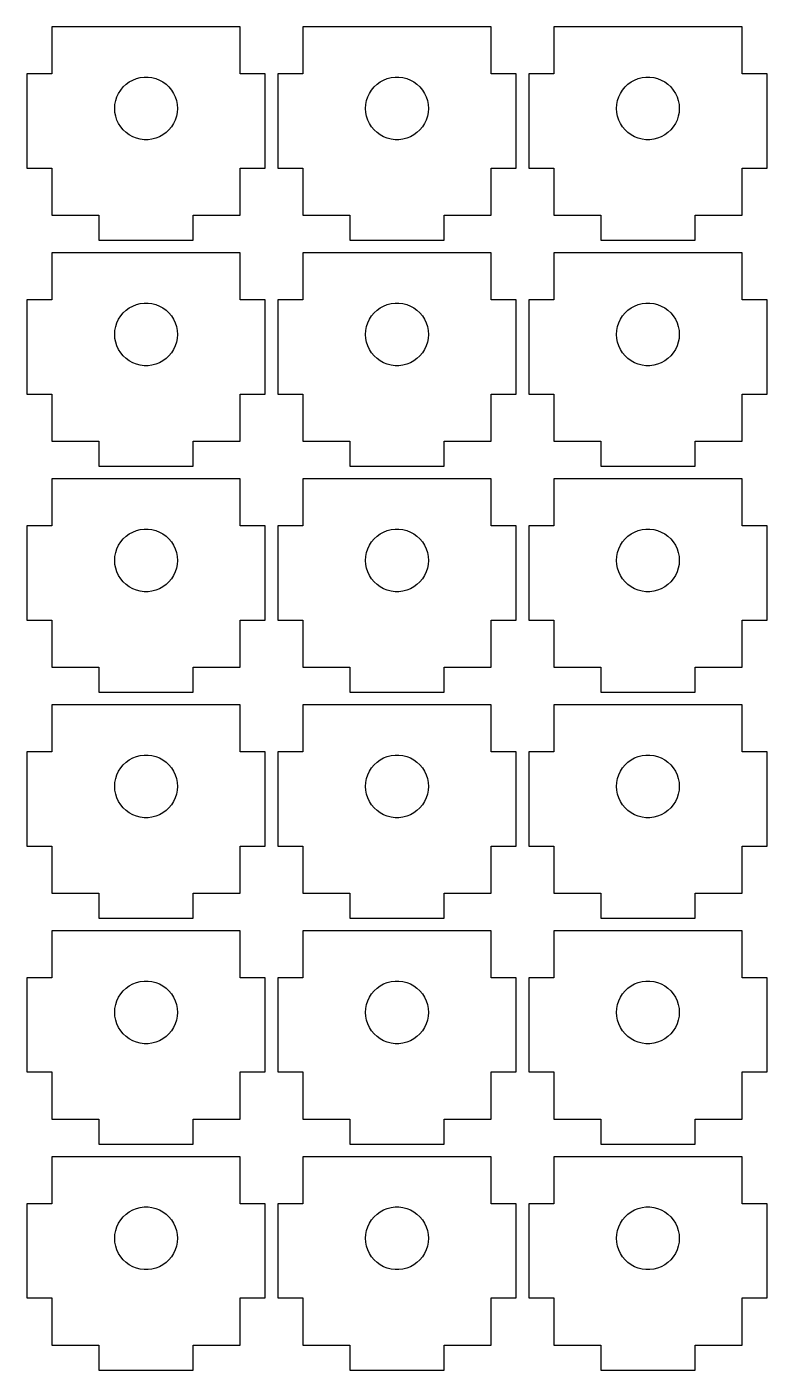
# Model space of a CAD drawing. Header units: metres. Extents: x -19 to 219, y -19 to 382.
# Drawn here: x -19 to 99, y -19 to 195 of the extents above; entities that cross this region are included whole.
import ezdxf

# ---------------------------------------------------------------- set-up
doc = ezdxf.new("R2010")
doc.units = ezdxf.units.M

msp = doc.modelspace()

# ---------------------------------------------------------------- linework, layer by layer
for p, q in [((15, 195), (-15, 195)), ((-15, 195), (-15, 187.5)), ((15, 187.5), (15, 195)), ((55, 195), (25, 195)), ((25, 195), (25, 187.5)), ((55, 187.5), (55, 195)), ((95, 195), (65, 195)), ((65, 195), (65, 187.5)), ((95, 187.5), (95, 195)), ((-15, 187.5), (-19, 187.5)), ((-19, 187.5), (-19, 172.5)), ((-3.18712, 185.853), (-2.67912, 186.222)), ((-2.67912, 186.222), (-2.12889, 186.524)), ((-2.12889, 186.524), (-1.54507, 186.755)), ((-1.54507, 186.755), (-0.9369, 186.911)), ((-0.9369, 186.911), (-0.31395, 186.99)), ((-0.31395, 186.99), (0.31395, 186.99)), ((0.31395, 186.99), (0.9369, 186.911)), ((0.9369, 186.911), (1.54507, 186.755)), ((1.54507, 186.755), (2.12889, 186.524)), ((2.12889, 186.524), (2.67912, 186.222)), ((2.67912, 186.222), (3.18712, 185.853)), ((19, 187.5), (15, 187.5)), ((19, 172.5), (19, 187.5)), ((25, 187.5), (21, 187.5)), ((21, 187.5), (21, 172.5)), ((36.8129, 185.853), (37.3209, 186.222)), ((37.3209, 186.222), (37.8711, 186.524)), ((37.8711, 186.524), (38.4549, 186.755)), ((38.4549, 186.755), (39.0631, 186.911)), ((39.0631, 186.911), (39.6861, 186.99)), ((39.6861, 186.99), (40.3139, 186.99)), ((40.3139, 186.99), (40.9369, 186.911)), ((40.9369, 186.911), (41.5451, 186.755)), ((41.5451, 186.755), (42.1289, 186.524)), ((42.1289, 186.524), (42.6791, 186.222)), ((42.6791, 186.222), (43.1871, 185.853)), ((59, 187.5), (55, 187.5)), ((59, 172.5), (59, 187.5)), ((65, 187.5), (61, 187.5)), ((61, 187.5), (61, 172.5)), ((76.8129, 185.853), (77.3209, 186.222)), ((77.3209, 186.222), (77.8711, 186.524)), ((77.8711, 186.524), (78.4549, 186.755)), ((78.4549, 186.755), (79.0631, 186.911)), ((79.0631, 186.911), (79.6861, 186.99)), ((79.6861, 186.99), (80.3139, 186.99)), ((80.3139, 186.99), (80.9369, 186.911)), ((80.9369, 186.911), (81.5451, 186.755)), ((81.5451, 186.755), (82.1289, 186.524)), ((82.1289, 186.524), (82.6791, 186.222)), ((82.6791, 186.222), (83.1871, 185.853)), ((99, 187.5), (95, 187.5)), ((99, 172.5), (99, 187.5)), ((-4.64888, 183.841), (-4.38153, 184.409)), ((-4.38153, 184.409), (-4.04507, 184.939)), ((-4.04507, 184.939), (-3.64484, 185.423)), ((-3.64484, 185.423), (-3.18712, 185.853)), ((3.18712, 185.853), (3.64484, 185.423)), ((3.64484, 185.423), (4.04507, 184.939)), ((4.04507, 184.939), (4.38153, 184.409)), ((4.38153, 184.409), (4.64888, 183.841)), ((35.3511, 183.841), (35.6185, 184.409)), ((35.6185, 184.409), (35.9549, 184.939)), ((35.9549, 184.939), (36.3552, 185.423)), ((36.3552, 185.423), (36.8129, 185.853)), ((43.1871, 185.853), (43.6448, 185.423)), ((43.6448, 185.423), (44.0451, 184.939)), ((44.0451, 184.939), (44.3815, 184.409)), ((44.3815, 184.409), (44.6489, 183.841)), ((75.3511, 183.841), (75.6185, 184.409)), ((75.6185, 184.409), (75.9549, 184.939)), ((75.9549, 184.939), (76.3552, 185.423)), ((76.3552, 185.423), (76.8129, 185.853)), ((83.1871, 185.853), (83.6448, 185.423)), ((83.6448, 185.423), (84.0451, 184.939)), ((84.0451, 184.939), (84.3815, 184.409)), ((84.3815, 184.409), (84.6489, 183.841)), ((-5, 182), (-4.96057, 182.627)), ((-4.96057, 181.373), (-5, 182)), ((-4.96057, 182.627), (-4.84291, 183.243)), ((-4.84291, 183.243), (-4.64888, 183.841)), ((4.64888, 183.841), (4.84291, 183.243)), ((4.84291, 183.243), (4.96057, 182.627)), ((4.96057, 182.627), (5, 182)), ((5, 182), (4.96057, 181.373)), ((35, 182), (35.0394, 182.627)), ((35.0394, 181.373), (35, 182)), ((35.0394, 182.627), (35.1571, 183.243)), ((35.1571, 183.243), (35.3511, 183.841)), ((44.6489, 183.841), (44.8429, 183.243)), ((44.8429, 183.243), (44.9606, 182.627)), ((44.9606, 182.627), (45, 182)), ((45, 182), (44.9606, 181.373)), ((75, 182), (75.0394, 182.627)), ((75.0394, 181.373), (75, 182)), ((75.0394, 182.627), (75.1571, 183.243)), ((75.1571, 183.243), (75.3511, 183.841)), ((84.6489, 183.841), (84.8429, 183.243)), ((84.8429, 183.243), (84.9606, 182.627)), ((84.9606, 182.627), (85, 182)), ((85, 182), (84.9606, 181.373)), ((-4.84291, 180.757), (-4.96057, 181.373)), ((-4.64888, 180.159), (-4.84291, 180.757)), ((-4.38153, 179.591), (-4.64888, 180.159)), ((4.64888, 180.159), (4.38153, 179.591)), ((4.84291, 180.757), (4.64888, 180.159)), ((4.96057, 181.373), (4.84291, 180.757)), ((35.1571, 180.757), (35.0394, 181.373)), ((35.3511, 180.159), (35.1571, 180.757)), ((35.6185, 179.591), (35.3511, 180.159)), ((44.6489, 180.159), (44.3815, 179.591)), ((44.8429, 180.757), (44.6489, 180.159)), ((44.9606, 181.373), (44.8429, 180.757)), ((75.1571, 180.757), (75.0394, 181.373)), ((75.3511, 180.159), (75.1571, 180.757)), ((75.6185, 179.591), (75.3511, 180.159)), ((84.6489, 180.159), (84.3815, 179.591)), ((84.8429, 180.757), (84.6489, 180.159)), ((84.9606, 181.373), (84.8429, 180.757)), ((-4.04507, 179.061), (-4.38153, 179.591)), ((-3.64484, 178.577), (-4.04507, 179.061)), ((-3.18712, 178.147), (-3.64484, 178.577)), ((-2.67912, 177.778), (-3.18712, 178.147)), ((-2.12889, 177.476), (-2.67912, 177.778)), ((2.67912, 177.778), (2.12889, 177.476)), ((3.18712, 178.147), (2.67912, 177.778)), ((3.64484, 178.577), (3.18712, 178.147)), ((4.04507, 179.061), (3.64484, 178.577)), ((4.38153, 179.591), (4.04507, 179.061)), ((35.9549, 179.061), (35.6185, 179.591)), ((36.3552, 178.577), (35.9549, 179.061)), ((36.8129, 178.147), (36.3552, 178.577)), ((37.3209, 177.778), (36.8129, 178.147)), ((37.8711, 177.476), (37.3209, 177.778)), ((42.6791, 177.778), (42.1289, 177.476)), ((43.1871, 178.147), (42.6791, 177.778)), ((43.6448, 178.577), (43.1871, 178.147)), ((44.0451, 179.061), (43.6448, 178.577)), ((44.3815, 179.591), (44.0451, 179.061)), ((75.9549, 179.061), (75.6185, 179.591)), ((76.3552, 178.577), (75.9549, 179.061)), ((76.8129, 178.147), (76.3552, 178.577)), ((77.3209, 177.778), (76.8129, 178.147)), ((77.8711, 177.476), (77.3209, 177.778)), ((82.6791, 177.778), (82.1289, 177.476)), ((83.1871, 178.147), (82.6791, 177.778)), ((83.6448, 178.577), (83.1871, 178.147)), ((84.0451, 179.061), (83.6448, 178.577)), ((84.3815, 179.591), (84.0451, 179.061)), ((-1.54507, 177.245), (-2.12889, 177.476)), ((-0.9369, 177.089), (-1.54507, 177.245)), ((-0.31395, 177.01), (-0.9369, 177.089)), ((0.31395, 177.01), (-0.31395, 177.01)), ((0.9369, 177.089), (0.31395, 177.01)), ((1.54507, 177.245), (0.9369, 177.089)), ((2.12889, 177.476), (1.54507, 177.245)), ((38.4549, 177.245), (37.8711, 177.476)), ((39.0631, 177.089), (38.4549, 177.245)), ((39.6861, 177.01), (39.0631, 177.089)), ((40.3139, 177.01), (39.6861, 177.01)), ((40.9369, 177.089), (40.3139, 177.01)), ((41.5451, 177.245), (40.9369, 177.089)), ((42.1289, 177.476), (41.5451, 177.245)), ((78.4549, 177.245), (77.8711, 177.476)), ((79.0631, 177.089), (78.4549, 177.245)), ((79.6861, 177.01), (79.0631, 177.089)), ((80.3139, 177.01), (79.6861, 177.01)), ((80.9369, 177.089), (80.3139, 177.01)), ((81.5451, 177.245), (80.9369, 177.089)), ((82.1289, 177.476), (81.5451, 177.245)), ((-19, 172.5), (-15, 172.5)), ((-15, 172.5), (-15, 165)), ((15, 165), (15, 172.5)), ((15, 172.5), (19, 172.5)), ((21, 172.5), (25, 172.5)), ((25, 172.5), (25, 165)), ((55, 165), (55, 172.5)), ((55, 172.5), (59, 172.5)), ((61, 172.5), (65, 172.5)), ((65, 172.5), (65, 165)), ((95, 165), (95, 172.5)), ((95, 172.5), (99, 172.5)), ((-15, 165), (-7.5, 165)), ((-7.5, 165), (-7.5, 161)), ((7.5, 165), (15, 165)), ((7.5, 161), (7.5, 165)), ((25, 165), (32.5, 165)), ((32.5, 165), (32.5, 161)), ((47.5, 165), (55, 165)), ((47.5, 161), (47.5, 165)), ((65, 165), (72.5, 165)), ((72.5, 165), (72.5, 161)), ((87.5, 165), (95, 165)), ((87.5, 161), (87.5, 165)), ((-7.5, 161), (7.5, 161)), ((32.5, 161), (47.5, 161)), ((72.5, 161), (87.5, 161)), ((15, 159), (-15, 159)), ((-15, 159), (-15, 151.5)), ((15, 151.5), (15, 159)), ((55, 159), (25, 159)), ((25, 159), (25, 151.5)), ((55, 151.5), (55, 159)), ((95, 159), (65, 159)), ((65, 159), (65, 151.5)), ((95, 151.5), (95, 159)), ((-15, 151.5), (-19, 151.5)), ((-19, 151.5), (-19, 136.5)), ((-3.64484, 149.423), (-3.18712, 149.853)), ((-3.18712, 149.853), (-2.67912, 150.222)), ((-2.67912, 150.222), (-2.12889, 150.524)), ((-2.12889, 150.524), (-1.54507, 150.755)), ((-1.54507, 150.755), (-0.9369, 150.911)), ((-0.9369, 150.911), (-0.31395, 150.99)), ((-0.31395, 150.99), (0.31395, 150.99)), ((0.31395, 150.99), (0.9369, 150.911)), ((0.9369, 150.911), (1.54507, 150.755)), ((1.54507, 150.755), (2.12889, 150.524)), ((2.12889, 150.524), (2.67912, 150.222)), ((2.67912, 150.222), (3.18712, 149.853)), ((3.18712, 149.853), (3.64484, 149.423)), ((19, 151.5), (15, 151.5)), ((19, 136.5), (19, 151.5)), ((25, 151.5), (21, 151.5)), ((21, 151.5), (21, 136.5)), ((36.3552, 149.423), (36.8129, 149.853)), ((36.8129, 149.853), (37.3209, 150.222)), ((37.3209, 150.222), (37.8711, 150.524)), ((37.8711, 150.524), (38.4549, 150.755)), ((38.4549, 150.755), (39.0631, 150.911)), ((39.0631, 150.911), (39.6861, 150.99)), ((39.6861, 150.99), (40.3139, 150.99)), ((40.3139, 150.99), (40.9369, 150.911)), ((40.9369, 150.911), (41.5451, 150.755)), ((41.5451, 150.755), (42.1289, 150.524)), ((42.1289, 150.524), (42.6791, 150.222)), ((42.6791, 150.222), (43.1871, 149.853)), ((43.1871, 149.853), (43.6448, 149.423)), ((59, 151.5), (55, 151.5)), ((59, 136.5), (59, 151.5)), ((65, 151.5), (61, 151.5)), ((61, 151.5), (61, 136.5)), ((76.3552, 149.423), (76.8129, 149.853)), ((76.8129, 149.853), (77.3209, 150.222)), ((77.3209, 150.222), (77.8711, 150.524)), ((77.8711, 150.524), (78.4549, 150.755)), ((78.4549, 150.755), (79.0631, 150.911)), ((79.0631, 150.911), (79.6861, 150.99)), ((79.6861, 150.99), (80.3139, 150.99)), ((80.3139, 150.99), (80.9369, 150.911)), ((80.9369, 150.911), (81.5451, 150.755)), ((81.5451, 150.755), (82.1289, 150.524)), ((82.1289, 150.524), (82.6791, 150.222)), ((82.6791, 150.222), (83.1871, 149.853)), ((83.1871, 149.853), (83.6448, 149.423)), ((99, 151.5), (95, 151.5)), ((99, 136.5), (99, 151.5)), ((-4.84291, 147.243), (-4.64888, 147.841)), ((-4.64888, 147.841), (-4.38153, 148.409)), ((-4.38153, 148.409), (-4.04507, 148.939)), ((-4.04507, 148.939), (-3.64484, 149.423)), ((3.64484, 149.423), (4.04507, 148.939)), ((4.04507, 148.939), (4.38153, 148.409)), ((4.38153, 148.409), (4.64888, 147.841)), ((4.64888, 147.841), (4.84291, 147.243)), ((35.1571, 147.243), (35.3511, 147.841)), ((35.3511, 147.841), (35.6185, 148.409)), ((35.6185, 148.409), (35.9549, 148.939)), ((35.9549, 148.939), (36.3552, 149.423)), ((43.6448, 149.423), (44.0451, 148.939)), ((44.0451, 148.939), (44.3815, 148.409)), ((44.3815, 148.409), (44.6489, 147.841)), ((44.6489, 147.841), (44.8429, 147.243)), ((75.1571, 147.243), (75.3511, 147.841)), ((75.3511, 147.841), (75.6185, 148.409)), ((75.6185, 148.409), (75.9549, 148.939)), ((75.9549, 148.939), (76.3552, 149.423)), ((83.6448, 149.423), (84.0451, 148.939)), ((84.0451, 148.939), (84.3815, 148.409)), ((84.3815, 148.409), (84.6489, 147.841)), ((84.6489, 147.841), (84.8429, 147.243)), ((-5, 146), (-4.96057, 146.627)), ((-4.96057, 145.373), (-5, 146)), ((-4.96057, 146.627), (-4.84291, 147.243)), ((4.84291, 147.243), (4.96057, 146.627)), ((4.96057, 146.627), (5, 146)), ((5, 146), (4.96057, 145.373)), ((35, 146), (35.0394, 146.627)), ((35.0394, 145.373), (35, 146)), ((35.0394, 146.627), (35.1571, 147.243)), ((44.8429, 147.243), (44.9606, 146.627)), ((44.9606, 146.627), (45, 146)), ((45, 146), (44.9606, 145.373)), ((75, 146), (75.0394, 146.627)), ((75.0394, 145.373), (75, 146)), ((75.0394, 146.627), (75.1571, 147.243)), ((84.8429, 147.243), (84.9606, 146.627)), ((84.9606, 146.627), (85, 146)), ((85, 146), (84.9606, 145.373)), ((-4.84291, 144.757), (-4.96057, 145.373)), ((-4.64888, 144.159), (-4.84291, 144.757)), ((-4.38153, 143.591), (-4.64888, 144.159)), ((-4.04507, 143.061), (-4.38153, 143.591)), ((4.38153, 143.591), (4.04507, 143.061)), ((4.64888, 144.159), (4.38153, 143.591)), ((4.84291, 144.757), (4.64888, 144.159)), ((4.96057, 145.373), (4.84291, 144.757)), ((35.1571, 144.757), (35.0394, 145.373)), ((35.3511, 144.159), (35.1571, 144.757)), ((35.6185, 143.591), (35.3511, 144.159)), ((35.9549, 143.061), (35.6185, 143.591)), ((44.3815, 143.591), (44.0451, 143.061)), ((44.6489, 144.159), (44.3815, 143.591)), ((44.8429, 144.757), (44.6489, 144.159)), ((44.9606, 145.373), (44.8429, 144.757)), ((75.1571, 144.757), (75.0394, 145.373)), ((75.3511, 144.159), (75.1571, 144.757)), ((75.6185, 143.591), (75.3511, 144.159)), ((75.9549, 143.061), (75.6185, 143.591)), ((84.3815, 143.591), (84.0451, 143.061)), ((84.6489, 144.159), (84.3815, 143.591)), ((84.8429, 144.757), (84.6489, 144.159)), ((84.9606, 145.373), (84.8429, 144.757)), ((-3.64484, 142.577), (-4.04507, 143.061)), ((-3.18712, 142.147), (-3.64484, 142.577)), ((-2.67912, 141.778), (-3.18712, 142.147)), ((-2.12889, 141.476), (-2.67912, 141.778)), ((-1.54507, 141.245), (-2.12889, 141.476)), ((-0.9369, 141.089), (-1.54507, 141.245)), ((1.54507, 141.245), (0.9369, 141.089)), ((2.12889, 141.476), (1.54507, 141.245)), ((2.67912, 141.778), (2.12889, 141.476)), ((3.18712, 142.147), (2.67912, 141.778)), ((3.64484, 142.577), (3.18712, 142.147)), ((4.04507, 143.061), (3.64484, 142.577)), ((36.3552, 142.577), (35.9549, 143.061)), ((36.8129, 142.147), (36.3552, 142.577)), ((37.3209, 141.778), (36.8129, 142.147)), ((37.8711, 141.476), (37.3209, 141.778)), ((38.4549, 141.245), (37.8711, 141.476)), ((39.0631, 141.089), (38.4549, 141.245)), ((41.5451, 141.245), (40.9369, 141.089)), ((42.1289, 141.476), (41.5451, 141.245)), ((42.6791, 141.778), (42.1289, 141.476)), ((43.1871, 142.147), (42.6791, 141.778)), ((43.6448, 142.577), (43.1871, 142.147)), ((44.0451, 143.061), (43.6448, 142.577)), ((76.3552, 142.577), (75.9549, 143.061)), ((76.8129, 142.147), (76.3552, 142.577)), ((77.3209, 141.778), (76.8129, 142.147)), ((77.8711, 141.476), (77.3209, 141.778)), ((78.4549, 141.245), (77.8711, 141.476)), ((79.0631, 141.089), (78.4549, 141.245)), ((81.5451, 141.245), (80.9369, 141.089)), ((82.1289, 141.476), (81.5451, 141.245)), ((82.6791, 141.778), (82.1289, 141.476)), ((83.1871, 142.147), (82.6791, 141.778)), ((83.6448, 142.577), (83.1871, 142.147)), ((84.0451, 143.061), (83.6448, 142.577)), ((-0.31395, 141.01), (-0.9369, 141.089)), ((0.31395, 141.01), (-0.31395, 141.01)), ((0.9369, 141.089), (0.31395, 141.01)), ((39.6861, 141.01), (39.0631, 141.089)), ((40.3139, 141.01), (39.6861, 141.01)), ((40.9369, 141.089), (40.3139, 141.01)), ((79.6861, 141.01), (79.0631, 141.089)), ((80.3139, 141.01), (79.6861, 141.01)), ((80.9369, 141.089), (80.3139, 141.01)), ((-19, 136.5), (-15, 136.5)), ((-15, 136.5), (-15, 129)), ((15, 129), (15, 136.5)), ((15, 136.5), (19, 136.5)), ((21, 136.5), (25, 136.5)), ((25, 136.5), (25, 129)), ((55, 129), (55, 136.5)), ((55, 136.5), (59, 136.5)), ((61, 136.5), (65, 136.5)), ((65, 136.5), (65, 129)), ((95, 129), (95, 136.5)), ((95, 136.5), (99, 136.5)), ((-15, 129), (-7.5, 129)), ((-7.5, 129), (-7.5, 125)), ((7.5, 129), (15, 129)), ((7.5, 125), (7.5, 129)), ((25, 129), (32.5, 129)), ((32.5, 129), (32.5, 125)), ((47.5, 129), (55, 129)), ((47.5, 125), (47.5, 129)), ((65, 129), (72.5, 129)), ((72.5, 129), (72.5, 125)), ((87.5, 129), (95, 129)), ((87.5, 125), (87.5, 129)), ((-7.5, 125), (7.5, 125)), ((32.5, 125), (47.5, 125)), ((72.5, 125), (87.5, 125)), ((15, 123), (-15, 123)), ((-15, 123), (-15, 115.5)), ((15, 115.5), (15, 123)), ((55, 123), (25, 123)), ((25, 123), (25, 115.5)), ((55, 115.5), (55, 123)), ((95, 123), (65, 123)), ((65, 123), (65, 115.5)), ((95, 115.5), (95, 123)), ((-15, 115.5), (-19, 115.5)), ((-19, 115.5), (-19, 100.5)), ((-4.04507, 112.939), (-3.64484, 113.423)), ((-3.64484, 113.423), (-3.18712, 113.853)), ((-3.18712, 113.853), (-2.67912, 114.222)), ((-2.67912, 114.222), (-2.12889, 114.524)), ((-2.12889, 114.524), (-1.54507, 114.755)), ((-1.54507, 114.755), (-0.9369, 114.911)), ((-0.9369, 114.911), (-0.31395, 114.99)), ((-0.31395, 114.99), (0.31395, 114.99)), ((0.31395, 114.99), (0.9369, 114.911)), ((0.9369, 114.911), (1.54507, 114.755)), ((1.54507, 114.755), (2.12889, 114.524)), ((2.12889, 114.524), (2.67912, 114.222)), ((2.67912, 114.222), (3.18712, 113.853)), ((3.18712, 113.853), (3.64484, 113.423)), ((3.64484, 113.423), (4.04507, 112.939)), ((19, 115.5), (15, 115.5)), ((19, 100.5), (19, 115.5)), ((25, 115.5), (21, 115.5)), ((21, 115.5), (21, 100.5)), ((35.9549, 112.939), (36.3552, 113.423)), ((36.3552, 113.423), (36.8129, 113.853)), ((36.8129, 113.853), (37.3209, 114.222)), ((37.3209, 114.222), (37.8711, 114.524)), ((37.8711, 114.524), (38.4549, 114.755)), ((38.4549, 114.755), (39.0631, 114.911)), ((39.0631, 114.911), (39.6861, 114.99)), ((39.6861, 114.99), (40.3139, 114.99)), ((40.3139, 114.99), (40.9369, 114.911)), ((40.9369, 114.911), (41.5451, 114.755)), ((41.5451, 114.755), (42.1289, 114.524)), ((42.1289, 114.524), (42.6791, 114.222)), ((42.6791, 114.222), (43.1871, 113.853)), ((43.1871, 113.853), (43.6448, 113.423)), ((43.6448, 113.423), (44.0451, 112.939)), ((59, 115.5), (55, 115.5)), ((59, 100.5), (59, 115.5)), ((65, 115.5), (61, 115.5)), ((61, 115.5), (61, 100.5)), ((75.9549, 112.939), (76.3552, 113.423)), ((76.3552, 113.423), (76.8129, 113.853)), ((76.8129, 113.853), (77.3209, 114.222)), ((77.3209, 114.222), (77.8711, 114.524)), ((77.8711, 114.524), (78.4549, 114.755)), ((78.4549, 114.755), (79.0631, 114.911)), ((79.0631, 114.911), (79.6861, 114.99)), ((79.6861, 114.99), (80.3139, 114.99)), ((80.3139, 114.99), (80.9369, 114.911)), ((80.9369, 114.911), (81.5451, 114.755)), ((81.5451, 114.755), (82.1289, 114.524)), ((82.1289, 114.524), (82.6791, 114.222)), ((82.6791, 114.222), (83.1871, 113.853)), ((83.1871, 113.853), (83.6448, 113.423)), ((83.6448, 113.423), (84.0451, 112.939)), ((99, 115.5), (95, 115.5)), ((99, 100.5), (99, 115.5)), ((-4.84291, 111.243), (-4.64888, 111.841)), ((-4.64888, 111.841), (-4.38153, 112.409)), ((-4.38153, 112.409), (-4.04507, 112.939)), ((4.04507, 112.939), (4.38153, 112.409)), ((4.38153, 112.409), (4.64888, 111.841)), ((4.64888, 111.841), (4.84291, 111.243)), ((35.1571, 111.243), (35.3511, 111.841)), ((35.3511, 111.841), (35.6185, 112.409)), ((35.6185, 112.409), (35.9549, 112.939)), ((44.0451, 112.939), (44.3815, 112.409)), ((44.3815, 112.409), (44.6489, 111.841)), ((44.6489, 111.841), (44.8429, 111.243)), ((75.1571, 111.243), (75.3511, 111.841)), ((75.3511, 111.841), (75.6185, 112.409)), ((75.6185, 112.409), (75.9549, 112.939)), ((84.0451, 112.939), (84.3815, 112.409)), ((84.3815, 112.409), (84.6489, 111.841)), ((84.6489, 111.841), (84.8429, 111.243)), ((-5, 110), (-4.96057, 110.627)), ((-4.96057, 109.373), (-5, 110)), ((-4.96057, 110.627), (-4.84291, 111.243)), ((-4.84291, 108.757), (-4.96057, 109.373)), ((4.84291, 111.243), (4.96057, 110.627)), ((4.96057, 109.373), (4.84291, 108.757)), ((4.96057, 110.627), (5, 110)), ((5, 110), (4.96057, 109.373)), ((35, 110), (35.0394, 110.627)), ((35.0394, 109.373), (35, 110)), ((35.0394, 110.627), (35.1571, 111.243)), ((35.1571, 108.757), (35.0394, 109.373)), ((44.8429, 111.243), (44.9606, 110.627)), ((44.9606, 109.373), (44.8429, 108.757)), ((44.9606, 110.627), (45, 110)), ((45, 110), (44.9606, 109.373)), ((75, 110), (75.0394, 110.627)), ((75.0394, 109.373), (75, 110)), ((75.0394, 110.627), (75.1571, 111.243)), ((75.1571, 108.757), (75.0394, 109.373)), ((84.8429, 111.243), (84.9606, 110.627)), ((84.9606, 109.373), (84.8429, 108.757)), ((84.9606, 110.627), (85, 110)), ((85, 110), (84.9606, 109.373)), ((-4.64888, 108.159), (-4.84291, 108.757)), ((-4.38153, 107.591), (-4.64888, 108.159)), ((-4.04507, 107.061), (-4.38153, 107.591)), ((-3.64484, 106.577), (-4.04507, 107.061)), ((4.04507, 107.061), (3.64484, 106.577)), ((4.38153, 107.591), (4.04507, 107.061)), ((4.64888, 108.159), (4.38153, 107.591)), ((4.84291, 108.757), (4.64888, 108.159)), ((35.3511, 108.159), (35.1571, 108.757)), ((35.6185, 107.591), (35.3511, 108.159)), ((35.9549, 107.061), (35.6185, 107.591)), ((36.3552, 106.577), (35.9549, 107.061)), ((44.0451, 107.061), (43.6448, 106.577)), ((44.3815, 107.591), (44.0451, 107.061)), ((44.6489, 108.159), (44.3815, 107.591)), ((44.8429, 108.757), (44.6489, 108.159)), ((75.3511, 108.159), (75.1571, 108.757)), ((75.6185, 107.591), (75.3511, 108.159)), ((75.9549, 107.061), (75.6185, 107.591)), ((76.3552, 106.577), (75.9549, 107.061)), ((84.0451, 107.061), (83.6448, 106.577)), ((84.3815, 107.591), (84.0451, 107.061)), ((84.6489, 108.159), (84.3815, 107.591)), ((84.8429, 108.757), (84.6489, 108.159)), ((-3.18712, 106.147), (-3.64484, 106.577)), ((-2.67912, 105.778), (-3.18712, 106.147)), ((-2.12889, 105.476), (-2.67912, 105.778)), ((-1.54507, 105.245), (-2.12889, 105.476)), ((-0.9369, 105.089), (-1.54507, 105.245)), ((-0.31395, 105.01), (-0.9369, 105.089)), ((0.31395, 105.01), (-0.31395, 105.01)), ((0.9369, 105.089), (0.31395, 105.01)), ((1.54507, 105.245), (0.9369, 105.089)), ((2.12889, 105.476), (1.54507, 105.245)), ((2.67912, 105.778), (2.12889, 105.476)), ((3.18712, 106.147), (2.67912, 105.778)), ((3.64484, 106.577), (3.18712, 106.147)), ((36.8129, 106.147), (36.3552, 106.577)), ((37.3209, 105.778), (36.8129, 106.147)), ((37.8711, 105.476), (37.3209, 105.778)), ((38.4549, 105.245), (37.8711, 105.476)), ((39.0631, 105.089), (38.4549, 105.245)), ((39.6861, 105.01), (39.0631, 105.089)), ((40.3139, 105.01), (39.6861, 105.01)), ((40.9369, 105.089), (40.3139, 105.01)), ((41.5451, 105.245), (40.9369, 105.089)), ((42.1289, 105.476), (41.5451, 105.245)), ((42.6791, 105.778), (42.1289, 105.476)), ((43.1871, 106.147), (42.6791, 105.778)), ((43.6448, 106.577), (43.1871, 106.147)), ((76.8129, 106.147), (76.3552, 106.577)), ((77.3209, 105.778), (76.8129, 106.147)), ((77.8711, 105.476), (77.3209, 105.778)), ((78.4549, 105.245), (77.8711, 105.476)), ((79.0631, 105.089), (78.4549, 105.245)), ((79.6861, 105.01), (79.0631, 105.089)), ((80.3139, 105.01), (79.6861, 105.01)), ((80.9369, 105.089), (80.3139, 105.01)), ((81.5451, 105.245), (80.9369, 105.089)), ((82.1289, 105.476), (81.5451, 105.245)), ((82.6791, 105.778), (82.1289, 105.476)), ((83.1871, 106.147), (82.6791, 105.778)), ((83.6448, 106.577), (83.1871, 106.147)), ((-19, 100.5), (-15, 100.5)), ((-15, 100.5), (-15, 93)), ((15, 93), (15, 100.5)), ((15, 100.5), (19, 100.5)), ((21, 100.5), (25, 100.5)), ((25, 100.5), (25, 93)), ((55, 93), (55, 100.5)), ((55, 100.5), (59, 100.5)), ((61, 100.5), (65, 100.5)), ((65, 100.5), (65, 93)), ((95, 93), (95, 100.5)), ((95, 100.5), (99, 100.5)), ((-15, 93), (-7.5, 93)), ((-7.5, 93), (-7.5, 89)), ((7.5, 93), (15, 93)), ((7.5, 89), (7.5, 93)), ((25, 93), (32.5, 93)), ((32.5, 93), (32.5, 89)), ((47.5, 93), (55, 93)), ((47.5, 89), (47.5, 93)), ((65, 93), (72.5, 93)), ((72.5, 93), (72.5, 89)), ((87.5, 93), (95, 93)), ((87.5, 89), (87.5, 93)), ((-7.5, 89), (7.5, 89)), ((32.5, 89), (47.5, 89)), ((72.5, 89), (87.5, 89)), ((15, 87), (-15, 87)), ((-15, 87), (-15, 79.5)), ((15, 79.5), (15, 87)), ((55, 87), (25, 87)), ((25, 87), (25, 79.5)), ((55, 79.5), (55, 87)), ((95, 87), (65, 87)), ((65, 87), (65, 79.5)), ((95, 79.5), (95, 87)), ((-15, 79.5), (-19, 79.5)), ((-19, 79.5), (-19, 64.5)), ((19, 79.5), (15, 79.5)), ((19, 64.5), (19, 79.5)), ((25, 79.5), (21, 79.5)), ((21, 79.5), (21, 64.5)), ((59, 79.5), (55, 79.5)), ((59, 64.5), (59, 79.5)), ((65, 79.5), (61, 79.5)), ((61, 79.5), (61, 64.5)), ((99, 79.5), (95, 79.5)), ((99, 64.5), (99, 79.5)), ((-4.04507, 76.9389), (-3.64484, 77.4227)), ((-3.64484, 77.4227), (-3.18712, 77.8526)), ((-3.18712, 77.8526), (-2.67912, 78.2216)), ((-2.67912, 78.2216), (-2.12889, 78.5241)), ((-2.12889, 78.5241), (-1.54507, 78.7553)), ((-1.54507, 78.7553), (-0.9369, 78.9114)), ((-0.9369, 78.9114), (-0.31395, 78.9901)), ((-0.31395, 78.9901), (0.31395, 78.9901)), ((0.31395, 78.9901), (0.9369, 78.9114)), ((0.9369, 78.9114), (1.54507, 78.7553)), ((1.54507, 78.7553), (2.12889, 78.5241)), ((2.12889, 78.5241), (2.67912, 78.2216)), ((2.67912, 78.2216), (3.18712, 77.8526)), ((3.18712, 77.8526), (3.64484, 77.4227)), ((3.64484, 77.4227), (4.04507, 76.9389)), ((35.9549, 76.9389), (36.3552, 77.4227)), ((36.3552, 77.4227), (36.8129, 77.8526)), ((36.8129, 77.8526), (37.3209, 78.2216)), ((37.3209, 78.2216), (37.8711, 78.5241)), ((37.8711, 78.5241), (38.4549, 78.7553)), ((38.4549, 78.7553), (39.0631, 78.9114)), ((39.0631, 78.9114), (39.6861, 78.9901)), ((39.6861, 78.9901), (40.3139, 78.9901)), ((40.3139, 78.9901), (40.9369, 78.9114)), ((40.9369, 78.9114), (41.5451, 78.7553)), ((41.5451, 78.7553), (42.1289, 78.5241)), ((42.1289, 78.5241), (42.6791, 78.2216)), ((42.6791, 78.2216), (43.1871, 77.8526)), ((43.1871, 77.8526), (43.6448, 77.4227)), ((43.6448, 77.4227), (44.0451, 76.9389)), ((75.9549, 76.9389), (76.3552, 77.4227)), ((76.3552, 77.4227), (76.8129, 77.8526)), ((76.8129, 77.8526), (77.3209, 78.2216)), ((77.3209, 78.2216), (77.8711, 78.5241)), ((77.8711, 78.5241), (78.4549, 78.7553)), ((78.4549, 78.7553), (79.0631, 78.9114)), ((79.0631, 78.9114), (79.6861, 78.9901)), ((79.6861, 78.9901), (80.3139, 78.9901)), ((80.3139, 78.9901), (80.9369, 78.9114)), ((80.9369, 78.9114), (81.5451, 78.7553)), ((81.5451, 78.7553), (82.1289, 78.5241)), ((82.1289, 78.5241), (82.6791, 78.2216)), ((82.6791, 78.2216), (83.1871, 77.8526)), ((83.1871, 77.8526), (83.6448, 77.4227)), ((83.6448, 77.4227), (84.0451, 76.9389)), ((-4.96057, 74.6267), (-4.84291, 75.2434)), ((-4.84291, 75.2434), (-4.64888, 75.8406)), ((-4.64888, 75.8406), (-4.38153, 76.4088)), ((-4.38153, 76.4088), (-4.04507, 76.9389)), ((4.04507, 76.9389), (4.38153, 76.4088)), ((4.38153, 76.4088), (4.64888, 75.8406)), ((4.64888, 75.8406), (4.84291, 75.2434)), ((4.84291, 75.2434), (4.96057, 74.6267)), ((35.0394, 74.6267), (35.1571, 75.2434)), ((35.1571, 75.2434), (35.3511, 75.8406)), ((35.3511, 75.8406), (35.6185, 76.4088)), ((35.6185, 76.4088), (35.9549, 76.9389)), ((44.0451, 76.9389), (44.3815, 76.4088)), ((44.3815, 76.4088), (44.6489, 75.8406)), ((44.6489, 75.8406), (44.8429, 75.2434)), ((44.8429, 75.2434), (44.9606, 74.6267)), ((75.0394, 74.6267), (75.1571, 75.2434)), ((75.1571, 75.2434), (75.3511, 75.8406)), ((75.3511, 75.8406), (75.6185, 76.4088)), ((75.6185, 76.4088), (75.9549, 76.9389)), ((84.0451, 76.9389), (84.3815, 76.4088)), ((84.3815, 76.4088), (84.6489, 75.8406)), ((84.6489, 75.8406), (84.8429, 75.2434)), ((84.8429, 75.2434), (84.9606, 74.6267)), ((-5, 74), (-4.96057, 74.6267)), ((-4.96057, 73.3733), (-5, 74)), ((-4.84291, 72.7565), (-4.96057, 73.3733)), ((4.96057, 73.3733), (4.84291, 72.7565)), ((4.96057, 74.6267), (5, 74)), ((5, 74), (4.96057, 73.3733)), ((35, 74), (35.0394, 74.6267)), ((35.0394, 73.3733), (35, 74)), ((35.1571, 72.7565), (35.0394, 73.3733)), ((44.9606, 73.3733), (44.8429, 72.7565)), ((44.9606, 74.6267), (45, 74)), ((45, 74), (44.9606, 73.3733)), ((75, 74), (75.0394, 74.6267)), ((75.0394, 73.3733), (75, 74)), ((75.1571, 72.7565), (75.0394, 73.3733)), ((84.9606, 73.3733), (84.8429, 72.7565)), ((84.9606, 74.6267), (85, 74)), ((85, 74), (84.9606, 73.3733)), ((-4.64888, 72.1594), (-4.84291, 72.7565)), ((-4.38153, 71.5912), (-4.64888, 72.1594)), ((-4.04507, 71.0611), (-4.38153, 71.5912)), ((-3.64484, 70.5773), (-4.04507, 71.0611)), ((4.04507, 71.0611), (3.64484, 70.5773)), ((4.38153, 71.5912), (4.04507, 71.0611)), ((4.64888, 72.1594), (4.38153, 71.5912)), ((4.84291, 72.7565), (4.64888, 72.1594)), ((35.3511, 72.1594), (35.1571, 72.7565)), ((35.6185, 71.5912), (35.3511, 72.1594)), ((35.9549, 71.0611), (35.6185, 71.5912)), ((36.3552, 70.5773), (35.9549, 71.0611)), ((44.0451, 71.0611), (43.6448, 70.5773)), ((44.3815, 71.5912), (44.0451, 71.0611)), ((44.6489, 72.1594), (44.3815, 71.5912)), ((44.8429, 72.7565), (44.6489, 72.1594)), ((75.3511, 72.1594), (75.1571, 72.7565)), ((75.6185, 71.5912), (75.3511, 72.1594)), ((75.9549, 71.0611), (75.6185, 71.5912)), ((76.3552, 70.5773), (75.9549, 71.0611)), ((84.0451, 71.0611), (83.6448, 70.5773)), ((84.3815, 71.5912), (84.0451, 71.0611)), ((84.6489, 72.1594), (84.3815, 71.5912)), ((84.8429, 72.7565), (84.6489, 72.1594)), ((-3.18712, 70.1474), (-3.64484, 70.5773)), ((-2.67912, 69.7784), (-3.18712, 70.1474)), ((-2.12889, 69.4759), (-2.67912, 69.7784)), ((-1.54507, 69.2447), (-2.12889, 69.4759)), ((-0.9369, 69.0886), (-1.54507, 69.2447)), ((-0.31395, 69.0099), (-0.9369, 69.0886)), ((0.31395, 69.0099), (-0.31395, 69.0099)), ((0.9369, 69.0886), (0.31395, 69.0099)), ((1.54507, 69.2447), (0.9369, 69.0886)), ((2.12889, 69.4759), (1.54507, 69.2447)), ((2.67912, 69.7784), (2.12889, 69.4759)), ((3.18712, 70.1474), (2.67912, 69.7784)), ((3.64484, 70.5773), (3.18712, 70.1474)), ((36.8129, 70.1474), (36.3552, 70.5773)), ((37.3209, 69.7784), (36.8129, 70.1474)), ((37.8711, 69.4759), (37.3209, 69.7784)), ((38.4549, 69.2447), (37.8711, 69.4759)), ((39.0631, 69.0886), (38.4549, 69.2447)), ((39.6861, 69.0099), (39.0631, 69.0886)), ((40.3139, 69.0099), (39.6861, 69.0099)), ((40.9369, 69.0886), (40.3139, 69.0099)), ((41.5451, 69.2447), (40.9369, 69.0886)), ((42.1289, 69.4759), (41.5451, 69.2447)), ((42.6791, 69.7784), (42.1289, 69.4759)), ((43.1871, 70.1474), (42.6791, 69.7784)), ((43.6448, 70.5773), (43.1871, 70.1474)), ((76.8129, 70.1474), (76.3552, 70.5773)), ((77.3209, 69.7784), (76.8129, 70.1474)), ((77.8711, 69.4759), (77.3209, 69.7784)), ((78.4549, 69.2447), (77.8711, 69.4759)), ((79.0631, 69.0886), (78.4549, 69.2447)), ((79.6861, 69.0099), (79.0631, 69.0886)), ((80.3139, 69.0099), (79.6861, 69.0099)), ((80.9369, 69.0886), (80.3139, 69.0099)), ((81.5451, 69.2447), (80.9369, 69.0886)), ((82.1289, 69.4759), (81.5451, 69.2447)), ((82.6791, 69.7784), (82.1289, 69.4759)), ((83.1871, 70.1474), (82.6791, 69.7784)), ((83.6448, 70.5773), (83.1871, 70.1474)), ((-19, 64.5), (-15, 64.5)), ((-15, 64.5), (-15, 57)), ((15, 57), (15, 64.5)), ((15, 64.5), (19, 64.5)), ((21, 64.5), (25, 64.5)), ((25, 64.5), (25, 57)), ((55, 57), (55, 64.5)), ((55, 64.5), (59, 64.5)), ((61, 64.5), (65, 64.5)), ((65, 64.5), (65, 57)), ((95, 57), (95, 64.5)), ((95, 64.5), (99, 64.5)), ((-15, 57), (-7.5, 57)), ((-7.5, 57), (-7.5, 53)), ((7.5, 57), (15, 57)), ((7.5, 53), (7.5, 57)), ((25, 57), (32.5, 57)), ((32.5, 57), (32.5, 53)), ((47.5, 57), (55, 57)), ((47.5, 53), (47.5, 57)), ((65, 57), (72.5, 57)), ((72.5, 57), (72.5, 53)), ((87.5, 57), (95, 57)), ((87.5, 53), (87.5, 57)), ((-7.5, 53), (7.5, 53)), ((32.5, 53), (47.5, 53)), ((72.5, 53), (87.5, 53)), ((15, 51), (-15, 51)), ((-15, 51), (-15, 43.5)), ((15, 43.5), (15, 51)), ((55, 51), (25, 51)), ((25, 51), (25, 43.5)), ((55, 43.5), (55, 51)), ((95, 51), (65, 51)), ((65, 51), (65, 43.5)), ((95, 43.5), (95, 51)), ((-15, 43.5), (-19, 43.5)), ((-19, 43.5), (-19, 28.5)), ((-1.54507, 42.7553), (-0.9369, 42.9114)), ((-0.9369, 42.9114), (-0.31395, 42.9901)), ((-0.31395, 42.9901), (0.31395, 42.9901)), ((0.31395, 42.9901), (0.9369, 42.9114)), ((0.9369, 42.9114), (1.54507, 42.7553)), ((19, 43.5), (15, 43.5)), ((19, 28.5), (19, 43.5)), ((25, 43.5), (21, 43.5)), ((21, 43.5), (21, 28.5)), ((38.4549, 42.7553), (39.0631, 42.9114)), ((39.0631, 42.9114), (39.6861, 42.9901)), ((39.6861, 42.9901), (40.3139, 42.9901)), ((40.3139, 42.9901), (40.9369, 42.9114)), ((40.9369, 42.9114), (41.5451, 42.7553)), ((59, 43.5), (55, 43.5)), ((59, 28.5), (59, 43.5)), ((65, 43.5), (61, 43.5)), ((61, 43.5), (61, 28.5)), ((78.4549, 42.7553), (79.0631, 42.9114)), ((79.0631, 42.9114), (79.6861, 42.9901)), ((79.6861, 42.9901), (80.3139, 42.9901)), ((80.3139, 42.9901), (80.9369, 42.9114)), ((80.9369, 42.9114), (81.5451, 42.7553)), ((99, 43.5), (95, 43.5)), ((99, 28.5), (99, 43.5)), ((-4.38153, 40.4088), (-4.04507, 40.9389)), ((-4.04507, 40.9389), (-3.64484, 41.4227)), ((-3.64484, 41.4227), (-3.18712, 41.8526)), ((-3.18712, 41.8526), (-2.67912, 42.2216)), ((-2.67912, 42.2216), (-2.12889, 42.5241)), ((-2.12889, 42.5241), (-1.54507, 42.7553)), ((1.54507, 42.7553), (2.12889, 42.5241)), ((2.12889, 42.5241), (2.67912, 42.2216)), ((2.67912, 42.2216), (3.18712, 41.8526)), ((3.18712, 41.8526), (3.64484, 41.4227)), ((3.64484, 41.4227), (4.04507, 40.9389)), ((4.04507, 40.9389), (4.38153, 40.4088)), ((35.6185, 40.4088), (35.9549, 40.9389)), ((35.9549, 40.9389), (36.3552, 41.4227)), ((36.3552, 41.4227), (36.8129, 41.8526)), ((36.8129, 41.8526), (37.3209, 42.2216)), ((37.3209, 42.2216), (37.8711, 42.5241)), ((37.8711, 42.5241), (38.4549, 42.7553)), ((41.5451, 42.7553), (42.1289, 42.5241)), ((42.1289, 42.5241), (42.6791, 42.2216)), ((42.6791, 42.2216), (43.1871, 41.8526)), ((43.1871, 41.8526), (43.6448, 41.4227)), ((43.6448, 41.4227), (44.0451, 40.9389)), ((44.0451, 40.9389), (44.3815, 40.4088)), ((75.6185, 40.4088), (75.9549, 40.9389)), ((75.9549, 40.9389), (76.3552, 41.4227)), ((76.3552, 41.4227), (76.8129, 41.8526)), ((76.8129, 41.8526), (77.3209, 42.2216)), ((77.3209, 42.2216), (77.8711, 42.5241)), ((77.8711, 42.5241), (78.4549, 42.7553)), ((81.5451, 42.7553), (82.1289, 42.5241)), ((82.1289, 42.5241), (82.6791, 42.2216)), ((82.6791, 42.2216), (83.1871, 41.8526)), ((83.1871, 41.8526), (83.6448, 41.4227)), ((83.6448, 41.4227), (84.0451, 40.9389)), ((84.0451, 40.9389), (84.3815, 40.4088)), ((-5, 38), (-4.96057, 38.6267)), ((-4.96057, 38.6267), (-4.84291, 39.2434)), ((-4.84291, 39.2434), (-4.64888, 39.8406)), ((-4.64888, 39.8406), (-4.38153, 40.4088)), ((4.38153, 40.4088), (4.64888, 39.8406)), ((4.64888, 39.8406), (4.84291, 39.2434)), ((4.84291, 39.2434), (4.96057, 38.6267)), ((4.96057, 38.6267), (5, 38)), ((35, 38), (35.0394, 38.6267)), ((35.0394, 38.6267), (35.1571, 39.2434)), ((35.1571, 39.2434), (35.3511, 39.8406)), ((35.3511, 39.8406), (35.6185, 40.4088)), ((44.3815, 40.4088), (44.6489, 39.8406)), ((44.6489, 39.8406), (44.8429, 39.2434)), ((44.8429, 39.2434), (44.9606, 38.6267)), ((44.9606, 38.6267), (45, 38)), ((75, 38), (75.0394, 38.6267)), ((75.0394, 38.6267), (75.1571, 39.2434)), ((75.1571, 39.2434), (75.3511, 39.8406)), ((75.3511, 39.8406), (75.6185, 40.4088)), ((84.3815, 40.4088), (84.6489, 39.8406)), ((84.6489, 39.8406), (84.8429, 39.2434)), ((84.8429, 39.2434), (84.9606, 38.6267)), ((84.9606, 38.6267), (85, 38)), ((-4.96057, 37.3733), (-5, 38)), ((-4.84291, 36.7565), (-4.96057, 37.3733)), ((-4.64888, 36.1594), (-4.84291, 36.7565)), ((4.84291, 36.7565), (4.64888, 36.1594)), ((4.96057, 37.3733), (4.84291, 36.7565)), ((5, 38), (4.96057, 37.3733)), ((35.0394, 37.3733), (35, 38)), ((35.1571, 36.7565), (35.0394, 37.3733)), ((35.3511, 36.1594), (35.1571, 36.7565)), ((44.8429, 36.7565), (44.6489, 36.1594)), ((44.9606, 37.3733), (44.8429, 36.7565)), ((45, 38), (44.9606, 37.3733)), ((75.0394, 37.3733), (75, 38)), ((75.1571, 36.7565), (75.0394, 37.3733)), ((75.3511, 36.1594), (75.1571, 36.7565)), ((84.8429, 36.7565), (84.6489, 36.1594)), ((84.9606, 37.3733), (84.8429, 36.7565)), ((85, 38), (84.9606, 37.3733)), ((-4.38153, 35.5912), (-4.64888, 36.1594)), ((-4.04507, 35.0611), (-4.38153, 35.5912)), ((-3.64484, 34.5773), (-4.04507, 35.0611)), ((-3.18712, 34.1474), (-3.64484, 34.5773)), ((3.64484, 34.5773), (3.18712, 34.1474)), ((4.04507, 35.0611), (3.64484, 34.5773)), ((4.38153, 35.5912), (4.04507, 35.0611)), ((4.64888, 36.1594), (4.38153, 35.5912)), ((35.6185, 35.5912), (35.3511, 36.1594)), ((35.9549, 35.0611), (35.6185, 35.5912)), ((36.3552, 34.5773), (35.9549, 35.0611)), ((36.8129, 34.1474), (36.3552, 34.5773)), ((43.6448, 34.5773), (43.1871, 34.1474)), ((44.0451, 35.0611), (43.6448, 34.5773)), ((44.3815, 35.5912), (44.0451, 35.0611)), ((44.6489, 36.1594), (44.3815, 35.5912)), ((75.6185, 35.5912), (75.3511, 36.1594)), ((75.9549, 35.0611), (75.6185, 35.5912)), ((76.3552, 34.5773), (75.9549, 35.0611)), ((76.8129, 34.1474), (76.3552, 34.5773)), ((83.6448, 34.5773), (83.1871, 34.1474)), ((84.0451, 35.0611), (83.6448, 34.5773)), ((84.3815, 35.5912), (84.0451, 35.0611)), ((84.6489, 36.1594), (84.3815, 35.5912)), ((-2.67912, 33.7784), (-3.18712, 34.1474)), ((-2.12889, 33.4759), (-2.67912, 33.7784)), ((-1.54507, 33.2447), (-2.12889, 33.4759)), ((-0.9369, 33.0886), (-1.54507, 33.2447)), ((-0.31395, 33.0099), (-0.9369, 33.0886)), ((0.31395, 33.0099), (-0.31395, 33.0099)), ((0.9369, 33.0886), (0.31395, 33.0099)), ((1.54507, 33.2447), (0.9369, 33.0886)), ((2.12889, 33.4759), (1.54507, 33.2447)), ((2.67912, 33.7784), (2.12889, 33.4759)), ((3.18712, 34.1474), (2.67912, 33.7784)), ((37.3209, 33.7784), (36.8129, 34.1474)), ((37.8711, 33.4759), (37.3209, 33.7784)), ((38.4549, 33.2447), (37.8711, 33.4759)), ((39.0631, 33.0886), (38.4549, 33.2447)), ((39.6861, 33.0099), (39.0631, 33.0886)), ((40.3139, 33.0099), (39.6861, 33.0099)), ((40.9369, 33.0886), (40.3139, 33.0099)), ((41.5451, 33.2447), (40.9369, 33.0886)), ((42.1289, 33.4759), (41.5451, 33.2447)), ((42.6791, 33.7784), (42.1289, 33.4759)), ((43.1871, 34.1474), (42.6791, 33.7784)), ((77.3209, 33.7784), (76.8129, 34.1474)), ((77.8711, 33.4759), (77.3209, 33.7784)), ((78.4549, 33.2447), (77.8711, 33.4759)), ((79.0631, 33.0886), (78.4549, 33.2447)), ((79.6861, 33.0099), (79.0631, 33.0886)), ((80.3139, 33.0099), (79.6861, 33.0099)), ((80.9369, 33.0886), (80.3139, 33.0099)), ((81.5451, 33.2447), (80.9369, 33.0886)), ((82.1289, 33.4759), (81.5451, 33.2447)), ((82.6791, 33.7784), (82.1289, 33.4759)), ((83.1871, 34.1474), (82.6791, 33.7784)), ((-19, 28.5), (-15, 28.5)), ((-15, 28.5), (-15, 21)), ((15, 21), (15, 28.5)), ((15, 28.5), (19, 28.5)), ((21, 28.5), (25, 28.5)), ((25, 28.5), (25, 21)), ((55, 21), (55, 28.5)), ((55, 28.5), (59, 28.5)), ((61, 28.5), (65, 28.5)), ((65, 28.5), (65, 21)), ((95, 21), (95, 28.5)), ((95, 28.5), (99, 28.5)), ((-15, 21), (-7.5, 21)), ((-7.5, 21), (-7.5, 17)), ((7.5, 21), (15, 21)), ((7.5, 17), (7.5, 21)), ((25, 21), (32.5, 21)), ((32.5, 21), (32.5, 17)), ((47.5, 21), (55, 21)), ((47.5, 17), (47.5, 21)), ((65, 21), (72.5, 21)), ((72.5, 21), (72.5, 17)), ((87.5, 21), (95, 21)), ((87.5, 17), (87.5, 21)), ((15, 15), (-15, 15)), ((-15, 15), (-15, 7.5)), ((-7.5, 17), (7.5, 17)), ((15, 7.5), (15, 15)), ((55, 15), (25, 15)), ((25, 15), (25, 7.5)), ((32.5, 17), (47.5, 17)), ((55, 7.5), (55, 15)), ((95, 15), (65, 15)), ((65, 15), (65, 7.5)), ((72.5, 17), (87.5, 17)), ((95, 7.5), (95, 15)), ((-15, 7.5), (-19, 7.5)), ((-19, 7.5), (-19, -7.5)), ((-2.67912, 6.22163), (-2.12889, 6.52412)), ((-2.12889, 6.52412), (-1.54507, 6.75528)), ((-1.54507, 6.75528), (-0.9369, 6.91142)), ((-0.9369, 6.91142), (-0.31395, 6.99013)), ((-0.31395, 6.99013), (0.31395, 6.99013)), ((0.31395, 6.99013), (0.9369, 6.91142)), ((0.9369, 6.91142), (1.54507, 6.75528)), ((1.54507, 6.75528), (2.12889, 6.52412)), ((2.12889, 6.52412), (2.67912, 6.22163)), ((19, 7.5), (15, 7.5)), ((19, -7.5), (19, 7.5)), ((25, 7.5), (21, 7.5)), ((21, 7.5), (21, -7.5)), ((37.3209, 6.22163), (37.8711, 6.52412)), ((37.8711, 6.52412), (38.4549, 6.75528)), ((38.4549, 6.75528), (39.0631, 6.91142)), ((39.0631, 6.91142), (39.6861, 6.99013)), ((39.6861, 6.99013), (40.3139, 6.99013)), ((40.3139, 6.99013), (40.9369, 6.91142)), ((40.9369, 6.91142), (41.5451, 6.75528)), ((41.5451, 6.75528), (42.1289, 6.52412)), ((42.1289, 6.52412), (42.6791, 6.22163)), ((59, 7.5), (55, 7.5)), ((59, -7.5), (59, 7.5)), ((65, 7.5), (61, 7.5)), ((61, 7.5), (61, -7.5)), ((77.3209, 6.22163), (77.8711, 6.52412)), ((77.8711, 6.52412), (78.4549, 6.75528)), ((78.4549, 6.75528), (79.0631, 6.91142)), ((79.0631, 6.91142), (79.6861, 6.99013)), ((79.6861, 6.99013), (80.3139, 6.99013)), ((80.3139, 6.99013), (80.9369, 6.91142)), ((80.9369, 6.91142), (81.5451, 6.75528)), ((81.5451, 6.75528), (82.1289, 6.52412)), ((82.1289, 6.52412), (82.6791, 6.22163)), ((99, 7.5), (95, 7.5)), ((99, -7.5), (99, 7.5)), ((-4.64888, 3.84062), (-4.38153, 4.40877)), ((-4.38153, 4.40877), (-4.04507, 4.93892)), ((-4.04507, 4.93892), (-3.64484, 5.42273)), ((-3.64484, 5.42273), (-3.18712, 5.85255)), ((-3.18712, 5.85255), (-2.67912, 6.22163)), ((2.67912, 6.22163), (3.18712, 5.85255)), ((3.18712, 5.85255), (3.64484, 5.42273)), ((3.64484, 5.42273), (4.04507, 4.93892)), ((4.04507, 4.93892), (4.38153, 4.40877)), ((4.38153, 4.40877), (4.64888, 3.84062)), ((35.3511, 3.84062), (35.6185, 4.40877)), ((35.6185, 4.40877), (35.9549, 4.93892)), ((35.9549, 4.93892), (36.3552, 5.42273)), ((36.3552, 5.42273), (36.8129, 5.85255)), ((36.8129, 5.85255), (37.3209, 6.22163)), ((42.6791, 6.22163), (43.1871, 5.85255)), ((43.1871, 5.85255), (43.6448, 5.42273)), ((43.6448, 5.42273), (44.0451, 4.93892)), ((44.0451, 4.93892), (44.3815, 4.40877)), ((44.3815, 4.40877), (44.6489, 3.84062)), ((75.3511, 3.84062), (75.6185, 4.40877)), ((75.6185, 4.40877), (75.9549, 4.93892)), ((75.9549, 4.93892), (76.3552, 5.42273)), ((76.3552, 5.42273), (76.8129, 5.85255)), ((76.8129, 5.85255), (77.3209, 6.22163)), ((82.6791, 6.22163), (83.1871, 5.85255)), ((83.1871, 5.85255), (83.6448, 5.42273)), ((83.6448, 5.42273), (84.0451, 4.93892)), ((84.0451, 4.93892), (84.3815, 4.40877)), ((84.3815, 4.40877), (84.6489, 3.84062)), ((-5, 2), (-4.96057, 2.62666)), ((-4.96057, 2.62666), (-4.84291, 3.24344)), ((-4.84291, 3.24344), (-4.64888, 3.84062)), ((4.64888, 3.84062), (4.84291, 3.24344)), ((4.84291, 3.24344), (4.96057, 2.62666)), ((4.96057, 2.62666), (5, 2)), ((35, 2), (35.0394, 2.62666)), ((35.0394, 2.62666), (35.1571, 3.24344)), ((35.1571, 3.24344), (35.3511, 3.84062)), ((44.6489, 3.84062), (44.8429, 3.24344)), ((44.8429, 3.24344), (44.9606, 2.62666)), ((44.9606, 2.62666), (45, 2)), ((75, 2), (75.0394, 2.62666)), ((75.0394, 2.62666), (75.1571, 3.24344)), ((75.1571, 3.24344), (75.3511, 3.84062)), ((84.6489, 3.84062), (84.8429, 3.24344)), ((84.8429, 3.24344), (84.9606, 2.62666)), ((84.9606, 2.62666), (85, 2)), ((-4.96057, 1.37332), (-5, 2)), ((-4.84291, 0.75655), (-4.96057, 1.37332)), ((-4.64888, 0.15936), (-4.84291, 0.75655)), ((-4.38153, -0.40877), (-4.64888, 0.15936)), ((4.64888, 0.15936), (4.38153, -0.40877)), ((4.84291, 0.75655), (4.64888, 0.15936)), ((4.96057, 1.37332), (4.84291, 0.75655)), ((5, 2), (4.96057, 1.37332)), ((35.0394, 1.37332), (35, 2)), ((35.1571, 0.75655), (35.0394, 1.37332)), ((35.3511, 0.15936), (35.1571, 0.75655)), ((35.6185, -0.40877), (35.3511, 0.15936)), ((44.6489, 0.15936), (44.3815, -0.40877)), ((44.8429, 0.75655), (44.6489, 0.15936)), ((44.9606, 1.37332), (44.8429, 0.75655)), ((45, 2), (44.9606, 1.37332)), ((75.0394, 1.37332), (75, 2)), ((75.1571, 0.75655), (75.0394, 1.37332)), ((75.3511, 0.15936), (75.1571, 0.75655)), ((75.6185, -0.40877), (75.3511, 0.15936)), ((84.6489, 0.15936), (84.3815, -0.40877)), ((84.8429, 0.75655), (84.6489, 0.15936)), ((84.9606, 1.37332), (84.8429, 0.75655)), ((85, 2), (84.9606, 1.37332)), ((-4.04507, -0.93892), (-4.38153, -0.40877)), ((-3.64484, -1.42273), (-4.04507, -0.93892)), ((-3.18712, -1.85255), (-3.64484, -1.42273)), ((-2.67912, -2.22163), (-3.18712, -1.85255)), ((3.18712, -1.85255), (2.67912, -2.22163)), ((3.64484, -1.42273), (3.18712, -1.85255)), ((4.04507, -0.93892), (3.64484, -1.42273)), ((4.38153, -0.40877), (4.04507, -0.93892)), ((35.9549, -0.93892), (35.6185, -0.40877)), ((36.3552, -1.42273), (35.9549, -0.93892)), ((36.8129, -1.85255), (36.3552, -1.42273)), ((37.3209, -2.22163), (36.8129, -1.85255)), ((43.1871, -1.85255), (42.6791, -2.22163)), ((43.6448, -1.42273), (43.1871, -1.85255)), ((44.0451, -0.93892), (43.6448, -1.42273)), ((44.3815, -0.40877), (44.0451, -0.93892)), ((75.9549, -0.93892), (75.6185, -0.40877)), ((76.3552, -1.42273), (75.9549, -0.93892)), ((76.8129, -1.85255), (76.3552, -1.42273)), ((77.3209, -2.22163), (76.8129, -1.85255)), ((83.1871, -1.85255), (82.6791, -2.22163)), ((83.6448, -1.42273), (83.1871, -1.85255)), ((84.0451, -0.93892), (83.6448, -1.42273)), ((84.3815, -0.40877), (84.0451, -0.93892)), ((-2.12889, -2.52412), (-2.67912, -2.22163)), ((-1.54507, -2.75528), (-2.12889, -2.52412)), ((-0.9369, -2.91142), (-1.54507, -2.75528)), ((-0.31395, -2.99013), (-0.9369, -2.91142)), ((0.31395, -2.99013), (-0.31395, -2.99013)), ((0.9369, -2.91142), (0.31395, -2.99013)), ((1.54507, -2.75528), (0.9369, -2.91142)), ((2.12889, -2.52412), (1.54507, -2.75528)), ((2.67912, -2.22163), (2.12889, -2.52412)), ((37.8711, -2.52412), (37.3209, -2.22163)), ((38.4549, -2.75528), (37.8711, -2.52412)), ((39.0631, -2.91142), (38.4549, -2.75528)), ((39.6861, -2.99013), (39.0631, -2.91142)), ((40.3139, -2.99013), (39.6861, -2.99013)), ((40.9369, -2.91142), (40.3139, -2.99013)), ((41.5451, -2.75528), (40.9369, -2.91142)), ((42.1289, -2.52412), (41.5451, -2.75528)), ((42.6791, -2.22163), (42.1289, -2.52412)), ((77.8711, -2.52412), (77.3209, -2.22163)), ((78.4549, -2.75528), (77.8711, -2.52412)), ((79.0631, -2.91142), (78.4549, -2.75528)), ((79.6861, -2.99013), (79.0631, -2.91142)), ((80.3139, -2.99013), (79.6861, -2.99013)), ((80.9369, -2.91142), (80.3139, -2.99013)), ((81.5451, -2.75528), (80.9369, -2.91142)), ((82.1289, -2.52412), (81.5451, -2.75528)), ((82.6791, -2.22163), (82.1289, -2.52412)), ((-19, -7.5), (-15, -7.5)), ((-15, -7.5), (-15, -15)), ((15, -15), (15, -7.5)), ((15, -7.5), (19, -7.5)), ((21, -7.5), (25, -7.5)), ((25, -7.5), (25, -15)), ((55, -15), (55, -7.5)), ((55, -7.5), (59, -7.5)), ((61, -7.5), (65, -7.5)), ((65, -7.5), (65, -15)), ((95, -15), (95, -7.5)), ((95, -7.5), (99, -7.5)), ((-15, -15), (-7.5, -15)), ((-7.5, -15), (-7.5, -19)), ((7.5, -15), (15, -15)), ((7.5, -19), (7.5, -15)), ((25, -15), (32.5, -15)), ((32.5, -15), (32.5, -19)), ((47.5, -15), (55, -15)), ((47.5, -19), (47.5, -15)), ((65, -15), (72.5, -15)), ((72.5, -15), (72.5, -19)), ((87.5, -15), (95, -15)), ((87.5, -19), (87.5, -15)), ((-7.5, -19), (7.5, -19)), ((32.5, -19), (47.5, -19)), ((72.5, -19), (87.5, -19))]:
    msp.add_line(p, q)

doc.saveas('drawing.dxf')
